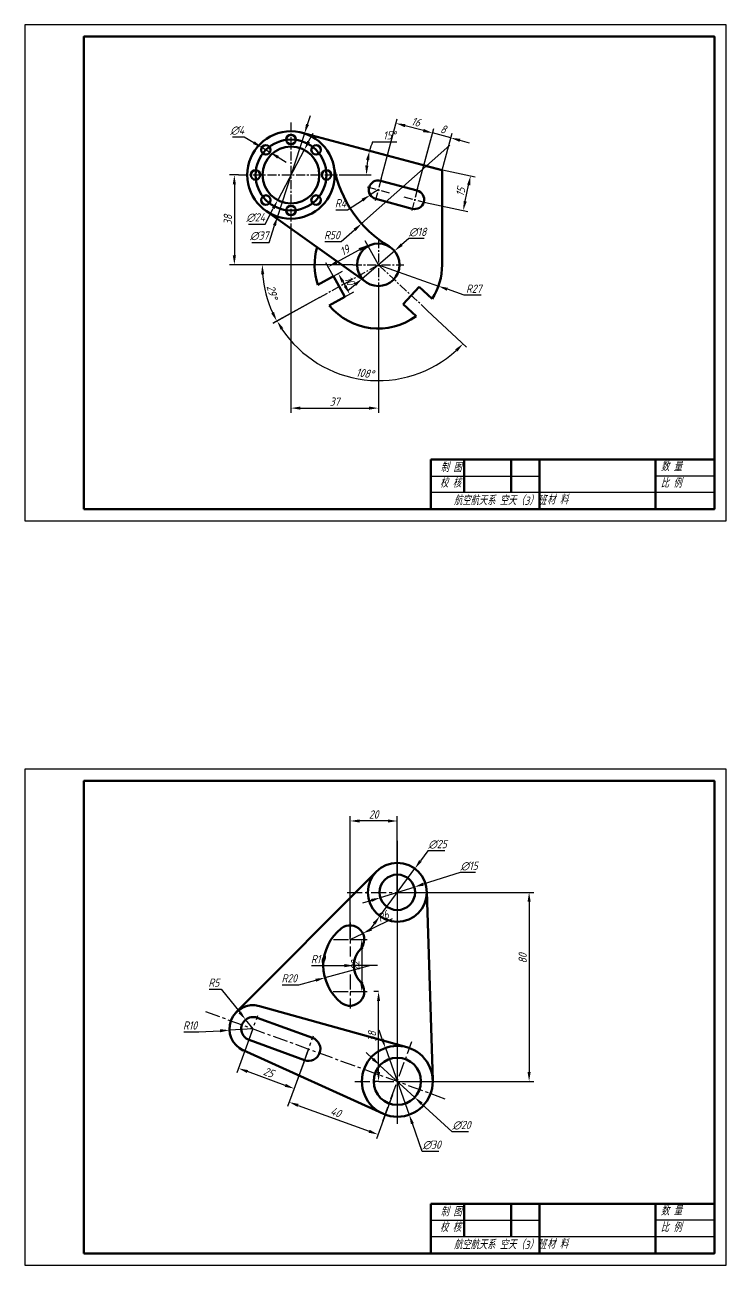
# Model space of a CAD drawing. Header units: millimetres. Extents: x 1 to 2971, y 6 to 1476.
# Drawn here: x 1783 to 2080, y 6 to 531 of the extents above; entities that cross this region are included whole.
import ezdxf

# ---------------------------------------------------------------- set-up
doc = ezdxf.new("R2010")
doc.units = ezdxf.units.MM
doc.header["$PDMODE"] = 35
doc.linetypes.add('CENTER', pattern=[50.8, 31.75, -6.35, 6.35, -6.35])
for name, color, linetype, lineweight in [('尺寸标注', 7, 'Continuous', 25), ('文字标注', 7, 'Continuous', 25), ('点画线', 1, 'CENTER', 25), ('粗实线', 7, 'Continuous', 50), ('细实线', 3, 'Continuous', 25)]:
    doc.layers.add(name, color=color, linetype=linetype, lineweight=lineweight)
doc.styles.add('国标汉字', font='gbeitc.shx', dxfattribs={"height": 3.5, "bigfont": 'gbcbig.shx'})
doc.dimstyles.new('国标尺寸', dxfattribs={"dimtxt": 3.5, "dimasz": 4, "dimexe": 2, "dimexo": 0, "dimgap": 1, "dimtad": 1, "dimtoh": 1, "dimdec": 0, "dimdsep": 46, "dimtxsty": '国标汉字', "dimcen": 3.5, "dimclre": 256, "dimaunit": 1, "dimadec": 0, "dimazin": 0, "dimtfac": 1, "dimtdec": 0, "dimtmove": 0, "dimatfit": 3, "dimfxl": 1, "dimarcsym": 0})

# ---------------------------------------------------------------- blocks, each defined once
blk = doc.blocks.new('*U111')
at = {"layer": '粗实线'}
blk.add_circle((0, 0), 2, dxfattribs=at)
blk = doc.blocks.new('*U112')
at = {"layer": '粗实线', "color": 0, "linetype": 'ByBlock', "lineweight": -2, "transparency": 16777216}
blk.add_blockref('*U111', (948.72, 1977.56), dxfattribs=at)
for p, rotation in [((938.11, 1973.17), 45.00000000000001), ((959.33, 1973.17), 314.9999999999999), ((933.72, 1962.56), 90), ((963.72, 1962.56), 269.9999999999999), ((938.11, 1951.95), 135), ((959.33, 1951.95), 225), ((948.72, 1947.56), 180)]:
    blk.add_blockref('*U111', p, dxfattribs=dict(at, rotation=rotation))
blk = doc.blocks.new('*D113')
at = {"layer": 'Defpoints', "color": 0, "transparency": 16777216}
for p in [(1900.47, 484.95), (1927.77, 470.52), (1959.68, 469.08), (1873.48, 467.08), (1917.88, 467.08)]:
    blk.add_point(p, dxfattribs=at)
at = {"layer": '尺寸标注', "color": 0, "lineweight": -2, "transparency": 16777216}
blk.add_line((1930.19, 481.12), (1940.57, 481.12), dxfattribs=at)
at = {"layer": '尺寸标注', "lineweight": -2, "transparency": 16777216}
blk.add_line((1917.88, 467.08), (1929.62, 467.08), dxfattribs=at)
at = {"layer": '尺寸标注', "color": 0, "lineweight": -2, "transparency": 16777216}
for start, end in [(159.202, 165), (170.798, 174.202)]:
    blk.add_arc((1967.16, 467.08), 39.54, start, end, dxfattribs=at)
at = {"layer": '尺寸标注', "color": 0, "transparency": 16777216}
for points in [[(1927.47, 473.54), (1928.78, 473.26), (1928.96, 477.31)], [(1928.49, 471.04), (1927.15, 471.11), (1927.62, 467.08)]]:
    blk.add_solid(points, dxfattribs=at)
at = {"layer": '尺寸标注', "color": 0, "transparency": 16777216, "insert": (1937.38, 483.87), "char_height": 3.5, "attachment_point": 5, "style": '国标汉字'}
blk.add_mtext('15°', dxfattribs=at)
blk = doc.blocks.new('*D114')
at = {"layer": 'Defpoints', "color": 0, "transparency": 16777216}
for p in [(1921.88, 429.08), (1932.68, 429.08), (1943.48, 429.08), (1884.23, 420.82), (1907.76, 415.26)]:
    blk.add_point(p, dxfattribs=at)
at = {"layer": '尺寸标注', "lineweight": -2, "transparency": 16777216}
for p, q in [((1921.88, 429.08), (1881.53, 429.08)), ((1907.76, 415.26), (1887.94, 404.28))]:
    blk.add_line(p, q, dxfattribs=at)
at = {"layer": '尺寸标注', "color": 0, "lineweight": -2, "transparency": 16777216}
blk.add_arc((1932.68, 429.08), 49.16, 184.6637, 204.3363, dxfattribs=at)
at = {"layer": '尺寸标注', "color": 0, "transparency": 16777216}
for points in [[(1883.02, 425.05), (1884.36, 425.11), (1883.53, 429.08)], [(1888.49, 409.12), (1887.3, 408.52), (1889.69, 405.25)]]:
    blk.add_solid(points, dxfattribs=at)
at = {"layer": '尺寸标注', "color": 0, "transparency": 16777216, "insert": (1887.76, 417.46), "char_height": 3.5, "attachment_point": 5, "rotation": 284.5, "style": '国标汉字'}
blk.add_mtext('29°', dxfattribs=at)
blk = doc.blocks.new('*D115')
at = {"layer": 'Defpoints', "color": 0, "transparency": 16777216}
for p in [(1932.68, 429.08), (1932.68, 429.08), (1907.76, 415.26), (1953.53, 409.64), (1911.96, 384.64)]:
    blk.add_point(p, dxfattribs=at)
at = {"layer": '尺寸标注', "lineweight": -2, "transparency": 16777216}
for p, q in [((1907.76, 415.26), (1888.05, 404.34)), ((1953.53, 409.64), (1970, 394.27))]:
    blk.add_line(p, q, dxfattribs=at)
at = {"layer": '尺寸标注', "color": 0, "lineweight": -2, "transparency": 16777216}
blk.add_arc((1932.68, 429.08), 49.03, 213.6757, 312.3243, dxfattribs=at)
at = {"layer": '尺寸标注', "color": 0, "transparency": 16777216}
for points in [[(1891.31, 401.54), (1892.45, 402.24), (1889.8, 405.31)], [(1965.23, 393.3), (1966.17, 392.35), (1968.54, 395.64)]]:
    blk.add_solid(points, dxfattribs=at)
at = {"layer": '尺寸标注', "color": 0, "transparency": 16777216, "insert": (1927.04, 383.14), "char_height": 3.5, "attachment_point": 5, "rotation": 353, "style": '国标汉字'}
blk.add_mtext('108°', dxfattribs=at)
blk = doc.blocks.new('*D116')
at = {"layer": 'Defpoints', "color": 0, "transparency": 16777216}
for p in [(1873.48, 467.08), (1871.7, 429.08), (1881.53, 429.08)]:
    blk.add_point(p, dxfattribs=at)
at = {"layer": '尺寸标注', "lineweight": -2, "transparency": 16777216}
for p, q in [((1873.48, 467.08), (1869.7, 467.08)), ((1881.53, 429.08), (1869.7, 429.08))]:
    blk.add_line(p, q, dxfattribs=at)
at = {"layer": '尺寸标注', "color": 0, "lineweight": -2, "transparency": 16777216}
blk.add_line((1871.7, 463.08), (1871.7, 433.08), dxfattribs=at)
at = {"layer": '尺寸标注', "color": 0, "transparency": 16777216}
for points in [[(1871.04, 463.08), (1872.37, 463.08), (1871.7, 467.08)], [(1871.04, 433.08), (1872.37, 433.08), (1871.7, 429.08)]]:
    blk.add_solid(points, dxfattribs=at)
at = {"layer": '尺寸标注', "color": 0, "transparency": 16777216, "insert": (1868.95, 448.08), "char_height": 3.5, "attachment_point": 5, "rotation": 90, "style": '国标汉字'}
blk.add_mtext('38', dxfattribs=at)
blk = doc.blocks.new('*D117')
at = {"layer": 'Defpoints', "color": 0, "transparency": 16777216}
for p in [(1895.68, 444.88), (1932.68, 418.28), (1932.68, 368.4)]:
    blk.add_point(p, dxfattribs=at)
at = {"layer": '尺寸标注', "lineweight": -2, "transparency": 16777216}
for p, q in [((1895.68, 444.88), (1895.68, 366.4)), ((1932.68, 418.28), (1932.68, 366.4))]:
    blk.add_line(p, q, dxfattribs=at)
at = {"layer": '尺寸标注', "color": 0, "lineweight": -2, "transparency": 16777216}
blk.add_line((1899.68, 368.4), (1928.68, 368.4), dxfattribs=at)
at = {"layer": '尺寸标注', "color": 0, "transparency": 16777216}
for points in [[(1899.68, 369.07), (1899.68, 367.74), (1895.68, 368.4)], [(1928.68, 369.07), (1928.68, 367.74), (1932.68, 368.4)]]:
    blk.add_solid(points, dxfattribs=at)
at = {"layer": '尺寸标注', "color": 0, "transparency": 16777216, "insert": (1914.18, 371.15), "char_height": 3.5, "attachment_point": 5, "style": '国标汉字'}
blk.add_mtext('37', dxfattribs=at)
blk = doc.blocks.new('*D118')
at = {"layer": 'Defpoints', "color": 0, "transparency": 16777216}
for p in [(1901.42, 484.66), (1889.95, 449.49)]:
    blk.add_point(p, dxfattribs=at)
at = {"layer": '尺寸标注', "color": 0, "lineweight": -2, "transparency": 16777216}
for p, q in [((1902.66, 488.47), (1903.9, 492.27)), ((1901.42, 484.66), (1889.95, 449.49)), ((1886.38, 438.56), (1888.7, 445.69)), ((1879.11, 438.56), (1886.38, 438.56))]:
    blk.add_line(p, q, dxfattribs=at)
at = {"layer": '尺寸标注', "color": 0, "transparency": 16777216}
for points in [[(1902.03, 488.67), (1903.3, 488.26), (1901.42, 484.66)], [(1888.07, 445.89), (1889.34, 445.48), (1889.95, 449.49)]]:
    blk.add_solid(points, dxfattribs=at)
at = {"layer": '尺寸标注', "color": 0, "transparency": 16777216, "insert": (1882.24, 441.31), "char_height": 3.5, "attachment_point": 5, "style": '国标汉字'}
blk.add_mtext('∅37', dxfattribs=at)
blk = doc.blocks.new('*D119')
at = {"layer": 'Defpoints', "color": 0, "transparency": 16777216}
for p in [(1901.3, 477.68), (1890.07, 456.47)]:
    blk.add_point(p, dxfattribs=at)
at = {"layer": '尺寸标注', "color": 0, "lineweight": -2, "transparency": 16777216}
for p, q in [((1903.17, 481.22), (1905.04, 484.75)), ((1901.3, 477.68), (1890.07, 456.47)), ((1884.69, 446.31), (1888.2, 452.94)), ((1877.71, 446.31), (1884.69, 446.31))]:
    blk.add_line(p, q, dxfattribs=at)
at = {"layer": '尺寸标注', "color": 0, "transparency": 16777216}
for points in [[(1902.58, 481.53), (1903.76, 480.91), (1901.3, 477.68)], [(1887.61, 453.25), (1888.79, 452.62), (1890.07, 456.47)]]:
    blk.add_solid(points, dxfattribs=at)
at = {"layer": '尺寸标注', "color": 0, "transparency": 16777216, "insert": (1880.7, 449.06), "char_height": 3.5, "attachment_point": 5, "style": '国标汉字'}
blk.add_mtext('∅24', dxfattribs=at)
blk = doc.blocks.new('*D120')
at = {"layer": 'Defpoints', "color": 0, "transparency": 16777216}
for p in [(1883.36, 478.71), (1886.79, 476.66)]:
    blk.add_point(p, dxfattribs=at)
at = {"layer": '尺寸标注', "color": 0, "lineweight": -2, "transparency": 16777216}
for p, q in [((1870.96, 483.18), (1875.89, 483.18)), ((1875.89, 483.18), (1879.93, 480.77)), ((1886.79, 476.66), (1883.36, 478.71)), ((1890.22, 474.6), (1893.66, 472.54))]:
    blk.add_line(p, q, dxfattribs=at)
at = {"layer": '尺寸标注', "color": 0, "transparency": 16777216}
for points in [[(1880.27, 481.34), (1879.59, 480.2), (1883.36, 478.71)], [(1890.57, 475.17), (1889.88, 474.03), (1886.79, 476.66)]]:
    blk.add_solid(points, dxfattribs=at)
at = {"layer": '尺寸标注', "color": 0, "transparency": 16777216, "insert": (1872.93, 485.93), "char_height": 3.5, "attachment_point": 5, "style": '国标汉字'}
blk.add_mtext('∅4', dxfattribs=at)
blk = doc.blocks.new('*D121')
at = {"layer": 'Defpoints', "color": 0, "transparency": 16777216}
for p in [(1939.51, 434.94), (1925.85, 423.21)]:
    blk.add_point(p, dxfattribs=at)
at = {"layer": '尺寸标注', "color": 0, "lineweight": -2, "transparency": 16777216}
for p, q in [((1945.58, 440.15), (1942.55, 437.54)), ((1952.05, 440.15), (1945.58, 440.15)), ((1925.85, 423.21), (1939.51, 434.94)), ((1922.82, 420.61), (1919.78, 418))]:
    blk.add_line(p, q, dxfattribs=at)
at = {"layer": '尺寸标注', "color": 0, "transparency": 16777216}
for points in [[(1942.11, 438.05), (1942.98, 437.04), (1939.51, 434.94)], [(1922.39, 421.12), (1923.25, 420.1), (1925.85, 423.21)]]:
    blk.add_solid(points, dxfattribs=at)
at = {"layer": '尺寸标注', "color": 0, "transparency": 16777216, "insert": (1949.32, 442.9), "char_height": 3.5, "attachment_point": 5, "style": '国标汉字'}
blk.add_mtext('∅18', dxfattribs=at)
blk = doc.blocks.new('*D122')
at = {"layer": 'Defpoints', "color": 0, "transparency": 16777216}
for p in [(1963.01, 479.68), (1925.61, 446.51)]:
    blk.add_point(p, dxfattribs=at)
at = {"layer": '尺寸标注', "color": 0, "lineweight": -2, "transparency": 16777216}
for p, q in [((1963.01, 479.68), (1925.61, 446.51)), ((1917, 438.88), (1922.61, 443.85)), ((1910.02, 438.88), (1917, 438.88))]:
    blk.add_line(p, q, dxfattribs=at)
at = {"layer": '尺寸标注', "color": 0, "transparency": 16777216}
blk.add_solid([(1922.17, 444.35), (1923.06, 443.35), (1925.61, 446.51)], dxfattribs=at)
at = {"layer": '尺寸标注', "color": 0, "transparency": 16777216, "insert": (1913.01, 441.63), "char_height": 3.5, "attachment_point": 5, "style": '国标汉字'}
blk.add_mtext('R50', dxfattribs=at)
blk = doc.blocks.new('*D123')
at = {"layer": 'Defpoints', "color": 0, "transparency": 16777216}
for p in [(1929.26, 458.63), (1932.62, 460.8)]:
    blk.add_point(p, dxfattribs=at)
at = {"layer": '尺寸标注', "color": 0, "lineweight": -2, "transparency": 16777216}
for p, q in [((1932.62, 460.8), (1929.26, 458.63)), ((1914.68, 452.37), (1919.62, 452.37)), ((1919.62, 452.37), (1925.91, 456.45))]:
    blk.add_line(p, q, dxfattribs=at)
at = {"layer": '尺寸标注', "color": 0, "transparency": 16777216}
blk.add_solid([(1925.55, 457.01), (1926.27, 455.89), (1929.26, 458.63)], dxfattribs=at)
at = {"layer": '尺寸标注', "color": 0, "transparency": 16777216, "insert": (1916.65, 455.12), "char_height": 3.5, "attachment_point": 5, "style": '国标汉字'}
blk.add_mtext('R4', dxfattribs=at)
blk = doc.blocks.new('*D124')
at = {"layer": 'Defpoints', "color": 0, "transparency": 16777216}
for p in [(1932.68, 429.08), (1958.13, 420.04)]:
    blk.add_point(p, dxfattribs=at)
at = {"layer": '尺寸标注', "color": 0, "lineweight": -2, "transparency": 16777216}
for p, q in [((1932.68, 429.08), (1958.13, 420.04)), ((1968.96, 416.19), (1961.9, 418.7)), ((1976.23, 416.19), (1968.96, 416.19))]:
    blk.add_line(p, q, dxfattribs=at)
at = {"layer": '尺寸标注', "color": 0, "transparency": 16777216}
blk.add_solid([(1962.12, 419.33), (1961.67, 418.07), (1958.13, 420.04)], dxfattribs=at)
at = {"layer": '尺寸标注', "color": 0, "transparency": 16777216, "insert": (1973.1, 418.94), "char_height": 3.5, "attachment_point": 5, "style": '国标汉字'}
blk.add_mtext('R27', dxfattribs=at)
blk = doc.blocks.new('*D125')
at = {"layer": 'Defpoints', "color": 0, "transparency": 16777216}
for p in [(1928.07, 437.4), (1932.68, 429.08), (1916.07, 419.87)]:
    blk.add_point(p, dxfattribs=at)
at = {"layer": '尺寸标注', "lineweight": -2, "transparency": 16777216}
for p, q in [((1932.68, 429.08), (1927.1, 439.15)), ((1916.07, 419.87), (1910.48, 429.94))]:
    blk.add_line(p, q, dxfattribs=at)
at = {"layer": '尺寸标注', "color": 0, "lineweight": -2, "transparency": 16777216}
blk.add_line((1914.95, 430.13), (1924.57, 435.46), dxfattribs=at)
at = {"layer": '尺寸标注', "color": 0, "transparency": 16777216}
for points in [[(1924.25, 436.04), (1924.9, 434.88), (1928.07, 437.4)], [(1914.63, 430.71), (1915.28, 429.54), (1911.45, 428.19)]]:
    blk.add_solid(points, dxfattribs=at)
at = {"layer": '尺寸标注', "color": 0, "transparency": 16777216, "insert": (1918.43, 435.2), "char_height": 3.5, "attachment_point": 5, "rotation": 29, "style": '国标汉字'}
blk.add_mtext('19', dxfattribs=at)
blk = doc.blocks.new('*D126')
at = {"layer": 'Defpoints', "color": 0, "transparency": 16777216}
for p in [(1913.64, 424.24), (1918.49, 415.49), (1920.55, 416.63)]:
    blk.add_point(p, dxfattribs=at)
at = {"layer": '尺寸标注', "lineweight": -2, "transparency": 16777216}
for p, q in [((1913.64, 424.24), (1917.45, 426.35)), ((1918.49, 415.49), (1922.29, 417.6))]:
    blk.add_line(p, q, dxfattribs=at)
at = {"layer": '尺寸标注', "color": 0, "lineweight": -2, "transparency": 16777216}
blk.add_line((1917.64, 421.88), (1918.61, 420.13), dxfattribs=at)
at = {"layer": '尺寸标注', "color": 0, "transparency": 16777216}
for points in [[(1918.22, 422.2), (1917.05, 421.56), (1915.7, 425.38)], [(1919.19, 420.45), (1918.02, 419.81), (1920.55, 416.63)]]:
    blk.add_solid(points, dxfattribs=at)
at = {"layer": '尺寸标注', "color": 0, "transparency": 16777216, "insert": (1920.53, 422.34), "char_height": 3.5, "attachment_point": 5, "rotation": 299, "style": '国标汉字'}
blk.add_mtext('10', dxfattribs=at)
blk = doc.blocks.new('*D127')
at = {"layer": 'Defpoints', "color": 0, "transparency": 16777216}
for p in [(1955.82, 470.12), (1971.74, 466.75), (1952.71, 455.42)]:
    blk.add_point(p, dxfattribs=at)
at = {"layer": '尺寸标注', "lineweight": -2, "transparency": 16777216}
for p, q in [((1955.82, 470.12), (1973.7, 466.33)), ((1952.71, 455.42), (1970.59, 451.64))]:
    blk.add_line(p, q, dxfattribs=at)
at = {"layer": '尺寸标注', "color": 0, "lineweight": -2, "transparency": 16777216}
blk.add_line((1969.46, 455.96), (1970.91, 462.83), dxfattribs=at)
at = {"layer": '尺寸标注', "color": 0, "transparency": 16777216}
for points in [[(1970.26, 462.97), (1971.57, 462.7), (1971.74, 466.75)], [(1968.81, 456.1), (1970.11, 455.83), (1968.63, 452.05)]]:
    blk.add_solid(points, dxfattribs=at)
at = {"layer": '尺寸标注', "color": 0, "transparency": 16777216, "insert": (1967.5, 459.97), "char_height": 3.5, "attachment_point": 5, "rotation": 78.0529, "style": '国标汉字'}
blk.add_mtext('15', dxfattribs=at)
blk = doc.blocks.new('*D128')
at = {"layer": 'Defpoints', "color": 0, "transparency": 16777216}
for p in [(1955.63, 484.86), (1951.96, 471.15), (1959.68, 469.08)]:
    blk.add_point(p, dxfattribs=at)
at = {"layer": '尺寸标注', "color": 0, "lineweight": -2, "transparency": 16777216}
for p, q in [((1951.77, 485.9), (1947.9, 486.93)), ((1963.36, 482.79), (1955.63, 484.86)), ((1967.22, 481.76), (1971.08, 480.72))]:
    blk.add_line(p, q, dxfattribs=at)
at = {"layer": '尺寸标注', "lineweight": -2, "transparency": 16777216}
for p, q in [((1951.96, 471.15), (1956.15, 486.79)), ((1959.68, 469.08), (1963.88, 484.72))]:
    blk.add_line(p, q, dxfattribs=at)
at = {"layer": '尺寸标注', "color": 0, "transparency": 16777216}
for points in [[(1951.94, 486.54), (1951.59, 485.25), (1955.63, 484.86)], [(1967.39, 482.4), (1967.05, 481.11), (1963.36, 482.79)]]:
    blk.add_solid(points, dxfattribs=at)
at = {"layer": '尺寸标注', "color": 0, "transparency": 16777216, "insert": (1960.21, 486.48), "char_height": 3.5, "attachment_point": 5, "rotation": 345, "style": '国标汉字'}
blk.add_mtext('8', dxfattribs=at)
blk = doc.blocks.new('*D129')
at = {"layer": 'Defpoints', "color": 0, "transparency": 16777216}
for p in [(1940.17, 488.97), (1933.86, 465.44), (1949.32, 461.3)]:
    blk.add_point(p, dxfattribs=at)
at = {"layer": '尺寸标注', "lineweight": -2, "transparency": 16777216}
for p, q in [((1933.86, 465.44), (1940.68, 490.9)), ((1949.32, 461.3), (1956.14, 486.76))]:
    blk.add_line(p, q, dxfattribs=at)
at = {"layer": '尺寸标注', "color": 0, "lineweight": -2, "transparency": 16777216}
blk.add_line((1951.76, 485.87), (1944.03, 487.94), dxfattribs=at)
at = {"layer": '尺寸标注', "color": 0, "transparency": 16777216}
for points in [[(1944.2, 488.58), (1943.86, 487.29), (1940.17, 488.97)], [(1951.93, 486.51), (1951.59, 485.22), (1955.62, 484.83)]]:
    blk.add_solid(points, dxfattribs=at)
at = {"layer": '尺寸标注', "color": 0, "transparency": 16777216, "insert": (1948.61, 489.56), "char_height": 3.5, "attachment_point": 5, "rotation": 345, "style": '国标汉字'}
blk.add_mtext('16', dxfattribs=at)

msp = doc.modelspace()

# ---------------------------------------------------------------- linework, layer by layer
at = {"layer": '尺寸标注'}
for p, q in [((1920.76, 143.46), (1920.76, 195.66)), ((1940.71, 163.46), (1940.71, 195.66)), ((1936.71, 193.66), (1924.76, 193.66)), ((1953.68, 181.01), (1950.51, 176.73)), ((1960.8, 181.01), (1953.68, 181.01)), ((1933.28, 153.41), (1948.13, 173.51)), ((1967.34, 171.81), (1951.68, 166.9)), ((1973.88, 171.81), (1967.34, 171.81)), ((1933.55, 161.22), (1947.86, 165.7)), ((1940.71, 163.46), (1998.52, 163.46)), ((1929.73, 160.02), (1925.92, 158.82)), ((1996.52, 159.46), (1996.52, 87.46)), ((1930.9, 150.19), (1928.52, 146.97)), ((1938.55, 152.19), (1929.69, 147.86)), ((1920.71, 143.46), (1926.09, 146.1)), ((1920.76, 143.46), (1927.62, 143.46)), ((1925.62, 139.46), (1925.62, 125.46)), ((1904.43, 132.44), (1910.82, 132.44)), ((1929.37, 132.46), (1910.05, 127.29)), ((1910.82, 132.44), (1918.32, 132.45)), ((1932.32, 132.46), (1922.32, 132.45)), ((1898.94, 124.32), (1906.18, 126.26)), ((1860.97, 122.47), (1866.06, 122.47)), ((1866.06, 122.47), (1873.97, 112.69)), ((1891.96, 124.32), (1898.94, 124.32)), ((1920.76, 121.46), (1927.62, 121.46)), ((1932.77, 121.46), (1930.77, 121.46)), ((1932.77, 87.46), (1932.77, 117.46)), ((1879.63, 105.69), (1869.64, 105.11)), ((1879.6, 105.7), (1872.82, 87.08)), ((1879.63, 105.69), (1876.48, 109.58)), ((1934.33, 101.36), (1932.98, 105.12)), ((1850.25, 104.35), (1856.65, 104.35)), ((1856.65, 104.35), (1865.65, 104.88)), ((1903.12, 97.14), (1896.34, 78.52)), ((1930.4, 92.93), (1927.45, 95.64)), ((1935.67, 97.59), (1945.74, 69.33)), ((1901.06, 91.5), (1894.25, 72.77)), ((1933.34, 90.23), (1948.07, 76.69)), ((1893.26, 81.77), (1877.27, 87.59)), ((1932.77, 83.46), (1930.77, 83.46)), ((1940.71, 83.46), (1998.52, 83.46)), ((1938.65, 77.82), (1931.84, 59.09)), ((1963.93, 62.13), (1951.01, 73.99)), ((1898.69, 73.28), (1928.76, 62.34)), ((1951.28, 53.79), (1947.08, 65.56)), ((1970.91, 62.13), (1963.93, 62.13)), ((1958.26, 53.79), (1951.28, 53.79))]:
    msp.add_line(p, q, dxfattribs=at)
at = {"layer": '尺寸标注', "ltscale": 0.2}
msp.add_line((1940.71, 185.2), (1940.71, 65.46), dxfattribs=at)
at = {"layer": '尺寸标注'}
for points in [[(1924.76, 194.32), (1924.76, 192.99), (1920.76, 193.66)], [(1936.71, 194.32), (1936.71, 192.99), (1940.71, 193.66)], [(1949.98, 177.13), (1951.05, 176.33), (1948.13, 173.51)], [(1951.48, 167.54), (1951.88, 166.26), (1947.86, 165.7)], [(1995.86, 159.46), (1997.19, 159.46), (1996.52, 163.46)], [(1929.53, 160.66), (1929.93, 159.38), (1933.55, 161.22)], [(1930.36, 150.59), (1931.44, 149.79), (1933.28, 153.41)], [(1929.39, 148.46), (1929.98, 147.26), (1926.09, 146.1)], [(1924.96, 139.46), (1926.29, 139.46), (1925.62, 143.46)], [(1918.32, 133.11), (1918.32, 131.78), (1922.32, 132.45)], [(1906.01, 126.9), (1906.35, 125.61), (1910.05, 127.29)], [(1924.96, 125.46), (1926.29, 125.46), (1925.62, 121.46)], [(1932.1, 117.46), (1933.43, 117.46), (1932.77, 121.46)], [(1874.49, 113.11), (1873.45, 112.27), (1876.48, 109.58)], [(1865.61, 105.54), (1865.69, 104.21), (1869.64, 105.11)], [(1934.95, 101.58), (1933.7, 101.13), (1935.67, 97.59)], [(1930.85, 93.42), (1929.94, 92.44), (1933.34, 90.23)], [(1877.5, 88.21), (1877.04, 86.96), (1873.51, 88.96)], [(1932.1, 87.46), (1933.43, 87.46), (1932.77, 83.46)], [(1995.86, 87.46), (1997.19, 87.46), (1996.52, 83.46)], [(1893.49, 82.39), (1893.04, 81.14), (1897.02, 80.4)], [(1898.92, 73.91), (1898.46, 72.66), (1894.93, 74.65)], [(1951.47, 74.48), (1950.56, 73.5), (1948.07, 76.69)], [(1947.71, 65.79), (1946.46, 65.34), (1945.74, 69.33)], [(1928.99, 62.96), (1928.53, 61.71), (1932.52, 60.97)]]:
    msp.add_solid(points, dxfattribs=at)
at = {"layer": '点画线', "ltscale": 0.12}
for p, q in [((1895.68, 489.28), (1895.68, 444.88)), ((1873.48, 467.08), (1917.88, 467.08)), ((1927.98, 462.05), (1937.26, 459.56)), ((1933.86, 465.44), (1931.38, 456.17)), ((1943.44, 457.9), (1952.71, 455.42)), ((1949.32, 461.3), (1946.83, 452.03)), ((1932.68, 439.88), (1932.68, 418.28)), ((1907.76, 415.26), (1932.68, 429.08)), ((1921.88, 429.08), (1943.48, 429.08)), ((1953.53, 409.64), (1932.68, 429.08))]:
    msp.add_line(p, q, dxfattribs=at)
at = {"layer": '点画线', "ltscale": 0.2}
for p, q in [((1919.53, 163.46), (1955.71, 163.46)), ((1920.71, 150.66), (1920.71, 136.26)), ((1913.62, 143.46), (1927.91, 143.46)), ((1920.71, 128.66), (1920.71, 114.26)), ((1913.51, 121.46), (1927.91, 121.46)), ((1859.43, 113.04), (1961, 76.07)), ((1877.55, 100.06), (1881.65, 111.34)), ((1901.07, 91.5), (1905.17, 102.78)), ((1934.55, 66.55), (1946.86, 100.37)), ((1922.71, 83.46), (1958.71, 83.46))]:
    msp.add_line(p, q, dxfattribs=at)
at = {"layer": '粗实线'}
for p, q in [((1900.47, 484.95), (1959.68, 469.08)), ((1959.68, 469.08), (1951.96, 471.15)), ((1959.68, 429.08), (1959.68, 469.08)), ((1949.11, 460.53), (1933.65, 464.67)), ((1947.04, 452.8), (1931.58, 456.94)), ((1884.96, 452.01), (1927.46, 421.74)), ((1932.68, 429.08), (1932.68, 429.08)), ((1907.05, 420.59), (1913.64, 424.24)), ((1918.49, 415.49), (1913.64, 424.24)), ((1911.9, 411.84), (1918.49, 415.49)), ((1949.99, 419.78), (1943.17, 412.46)), ((1955.5, 414.64), (1949.99, 419.78)), ((1948.68, 407.32), (1943.17, 412.46)), ((2074.97, 346.65), (1954.97, 346.65)), ((1954.97, 346.65), (1954.97, 325.65)), ((1968.97, 332.65), (1968.97, 346.65)), ((1988.97, 332.65), (1988.97, 346.65)), ((2000.97, 325.65), (2000.97, 346.65)), ((2049.97, 325.65), (2049.97, 346.65)), ((1872.54, 112.75), (1931.85, 172.28)), ((1953.2, 163.85), (1955.7, 83.93)), ((1904.83, 101.84), (1881.34, 110.39)), ((1882.31, 115.32), (1944.74, 97.91)), ((1901.41, 92.44), (1877.92, 100.99)), ((1875.49, 96.59), (1934.51, 69.8)), ((2074.97, 31.65), (1954.97, 31.65)), ((1954.97, 31.65), (1954.97, 10.65)), ((1968.97, 17.65), (1968.97, 31.65)), ((1988.97, 17.65), (1988.97, 31.65)), ((2000.97, 10.65), (2000.97, 31.65)), ((2049.97, 10.65), (2049.97, 31.65))]:
    msp.add_line(p, q, dxfattribs=at)
for points in [[(1807.97, 325.65), (2074.97, 325.65), (2074.97, 525.65), (1807.97, 525.65)], [(1807.97, 10.65), (2074.97, 10.65), (2074.97, 210.65), (1807.97, 210.65)]]:
    msp.add_lwpolyline(points, close=True, dxfattribs=at)
for centre, radius in [((1895.68, 467.08), 18.5), ((1895.68, 467.08), 15), ((1895.68, 467.08), 12), ((1932.68, 429.08), 9), ((1940.71, 163.46), 12.5), ((1940.71, 163.46), 7.5), ((1940.71, 83.46), 15), ((1940.71, 83.46), 10)]:
    msp.add_circle(centre, radius, dxfattribs=at)
for centre, radius, start, end in [((1963.01, 479.68), 50, 190.6057, 239.065), ((1932.62, 460.8), 4, 75, 255), ((1948.07, 456.66), 4, 255, 75), ((1932.68, 429.08), 27, 164.0257, 198.3281), ((1932.68, 429.08), 27, 327.6719, 360), ((1932.68, 429.08), 27, 219.6719, 306.3281), ((1929.37, 132.46), 20, 128.2132, 231.7868), ((1920.71, 143.46), 6, 316.5675, 128.2132), ((1932.32, 132.46), 10, 136.5675, 223.4325), ((1920.71, 121.46), 6, 231.7868, 43.4325), ((1879.63, 105.69), 10, 74.4117, 245.5883), ((1879.63, 105.69), 5, 70, 250), ((1903.12, 97.14), 5, 250, 70)]:
    msp.add_arc(centre, radius, start, end, dxfattribs=at)
at = {"layer": '细实线'}
for p, q in [((1954.97, 339.65), (2000.97, 339.65)), ((2074.97, 339.65), (2049.97, 339.65)), ((2074.97, 332.65), (1954.97, 332.65)), ((1954.97, 24.65), (2000.97, 24.65)), ((2074.97, 24.65), (2049.97, 24.65)), ((2074.97, 17.65), (1954.97, 17.65))]:
    msp.add_line(p, q, dxfattribs=at)
for points in [[(1782.97, 320.65), (2079.97, 320.65), (2079.97, 530.65), (1782.97, 530.65)], [(1782.97, 5.65), (2079.97, 5.65), (2079.97, 215.65), (1782.97, 215.65)]]:
    msp.add_lwpolyline(points, close=True, dxfattribs=at)

# ---------------------------------------------------------------- block references
at = {"layer": '粗实线'}
msp.add_blockref('*U112', (946.97, -1495.48), dxfattribs=at)

# ---------------------------------------------------------------- texts
at = {"layer": '尺寸标注', "char_height": 3.5, "attachment_point": 5, "style": '国标汉字'}
for s, insert in [('20', (1930.73, 196.41)), ('∅25', (1957.74, 183.76)), ('∅15', (1971.11, 174.56)), ('R10', (1907.13, 135.19)), ('R5', (1863.02, 125.22)), ('R20', (1894.95, 127.07)), ('R10', (1852.95, 107.1)), ('∅20', (1967.92, 64.88)), ('∅30', (1955.27, 56.54))]:
    msp.add_mtext(s, dxfattribs=dict(at, insert=insert))
for s, insert, rotation in [('R6', (1934.7, 153.37), 26.0827), ('80', (1993.77, 135.53), 90), ('22', (1922.87, 132.46), 90), ('38', (1930.02, 102.46), 90), ('25', (1886.21, 87.26), 340), ('40', (1914.67, 70.4), 340)]:
    msp.add_mtext(s, dxfattribs=dict(at, insert=insert, rotation=rotation))
at = {"layer": '文字标注', "style": '国标汉字'}
for s, p in [('制 图', (1959.01, 341.41)), ('数 量', (2052.29, 341.76)), ('校 核', (1958.74, 334.81)), ('比 例', (2052.18, 334.77)), ('航空航天系 空天（3）班', (1964.64, 327.45)), ('材 料', (2004.12, 327.74)), ('制 图', (1959.01, 26.41)), ('数 量', (2052.29, 26.76)), ('校 核', (1958.74, 19.81)), ('比 例', (2052.18, 19.77)), ('航空航天系 空天（3）班', (1964.64, 12.45)), ('材 料', (2004.12, 12.74))]:
    msp.add_text(s, height=3.5, dxfattribs=at).set_placement(p)

# ---------------------------------------------------------------- dimensions: what is measured, and where the dimension line sits
at = {"layer": '尺寸标注'}
for p1, p2, picture, middle in [((1901.42, 484.66), (1889.95, 449.49), '*D118', (1882.24, 441.31)), ((1901.3, 477.68), (1890.07, 456.47), '*D119', (1880.7, 449.06)), ((1925.85, 423.21), (1939.51, 434.94), '*D121', (1949.32, 442.9))]:
    dim = msp.add_diameter_dim_2p(p1=p1, p2=p2, dimstyle='国标尺寸', dxfattribs=at)
    dim.commit()
    dim.dimension.update_dxf_attribs({"geometry": picture, "text_midpoint": middle})
for p1, p2, distance, picture, middle in [((1949.32, 461.3), (1933.86, 465.44), -24.36, '*D129', (1948.61, 489.56)), ((1959.68, 469.08), (1951.96, 471.15), -14.19, '*D128', (1960.21, 486.48)), ((1952.71, 455.42), (1955.82, 470.12), -16.27, '*D127', (1967.5, 459.97)), ((1916.07, 419.87), (1932.68, 429.08), 9.51, '*D125', (1918.43, 435.2)), ((1913.64, 424.24), (1918.49, 415.49), 2.35, '*D126', (1920.53, 422.34))]:
    dim = msp.add_aligned_dim(p1=p1, p2=p2, distance=distance, dimstyle='国标尺寸', dxfattribs=at)
    dim.commit()
    dim.dimension.update_dxf_attribs({"geometry": picture, "text_midpoint": middle})
dim = msp.add_diameter_dim_2p(p1=(1886.79, 476.66), p2=(1883.36, 478.71), dimstyle='国标尺寸', dxfattribs=at)
dim.commit()
dim.dimension.update_dxf_attribs({"geometry": '*D120', "text_midpoint": (1872.93, 483.18), "dimtype": 163})
for base, line1, line2, picture, middle in [((1927.77, 470.52), ((1873.48, 467.08), (1917.88, 467.08)), ((1900.47, 484.95), (1959.68, 469.08)), '*D113', (1937.38, 483.87)), ((1884.23, 420.82), ((1907.76, 415.26), (1932.68, 429.08)), ((1921.88, 429.08), (1943.48, 429.08)), '*D114', (1887.76, 417.46)), ((1911.96, 384.64), ((1953.53, 409.64), (1932.68, 429.08)), ((1907.76, 415.26), (1932.68, 429.08)), '*D115', (1927.04, 383.14))]:
    dim = msp.add_angular_dim_2l(base=base, line1=line1, line2=line2, dimstyle='国标尺寸', dxfattribs=at)
    dim.commit()
    dim.dimension.update_dxf_attribs({"geometry": picture, "text_midpoint": middle})
for center, mpoint, picture, middle in [((1963.01, 479.68), (1925.61, 446.51), '*D122', (1913.01, 441.63)), ((1932.62, 460.8), (1929.26, 458.63), '*D123', (1916.65, 455.12)), ((1932.68, 429.08), (1958.13, 420.04), '*D124', (1973.1, 418.94))]:
    dim = msp.add_radius_dim(center=center, mpoint=mpoint, dimstyle='国标尺寸', dxfattribs=at)
    dim.commit()
    dim.dimension.update_dxf_attribs({"geometry": picture, "text_midpoint": middle})
dim = msp.add_linear_dim(base=(1871.7, 429.08), p1=(1873.48, 467.08), p2=(1881.53, 429.08), angle=90, dimstyle='国标尺寸', dxfattribs=at)
dim.commit()
dim.dimension.update_dxf_attribs({"geometry": '*D116', "text_midpoint": (1868.95, 448.08)})
dim = msp.add_linear_dim(base=(1932.68, 368.4), p1=(1895.68, 444.88), p2=(1932.68, 418.28), dimstyle='国标尺寸', dxfattribs=at)
dim.commit()
dim.dimension.update_dxf_attribs({"geometry": '*D117', "text_midpoint": (1914.18, 371.15)})

doc.saveas('drawing.dxf')
